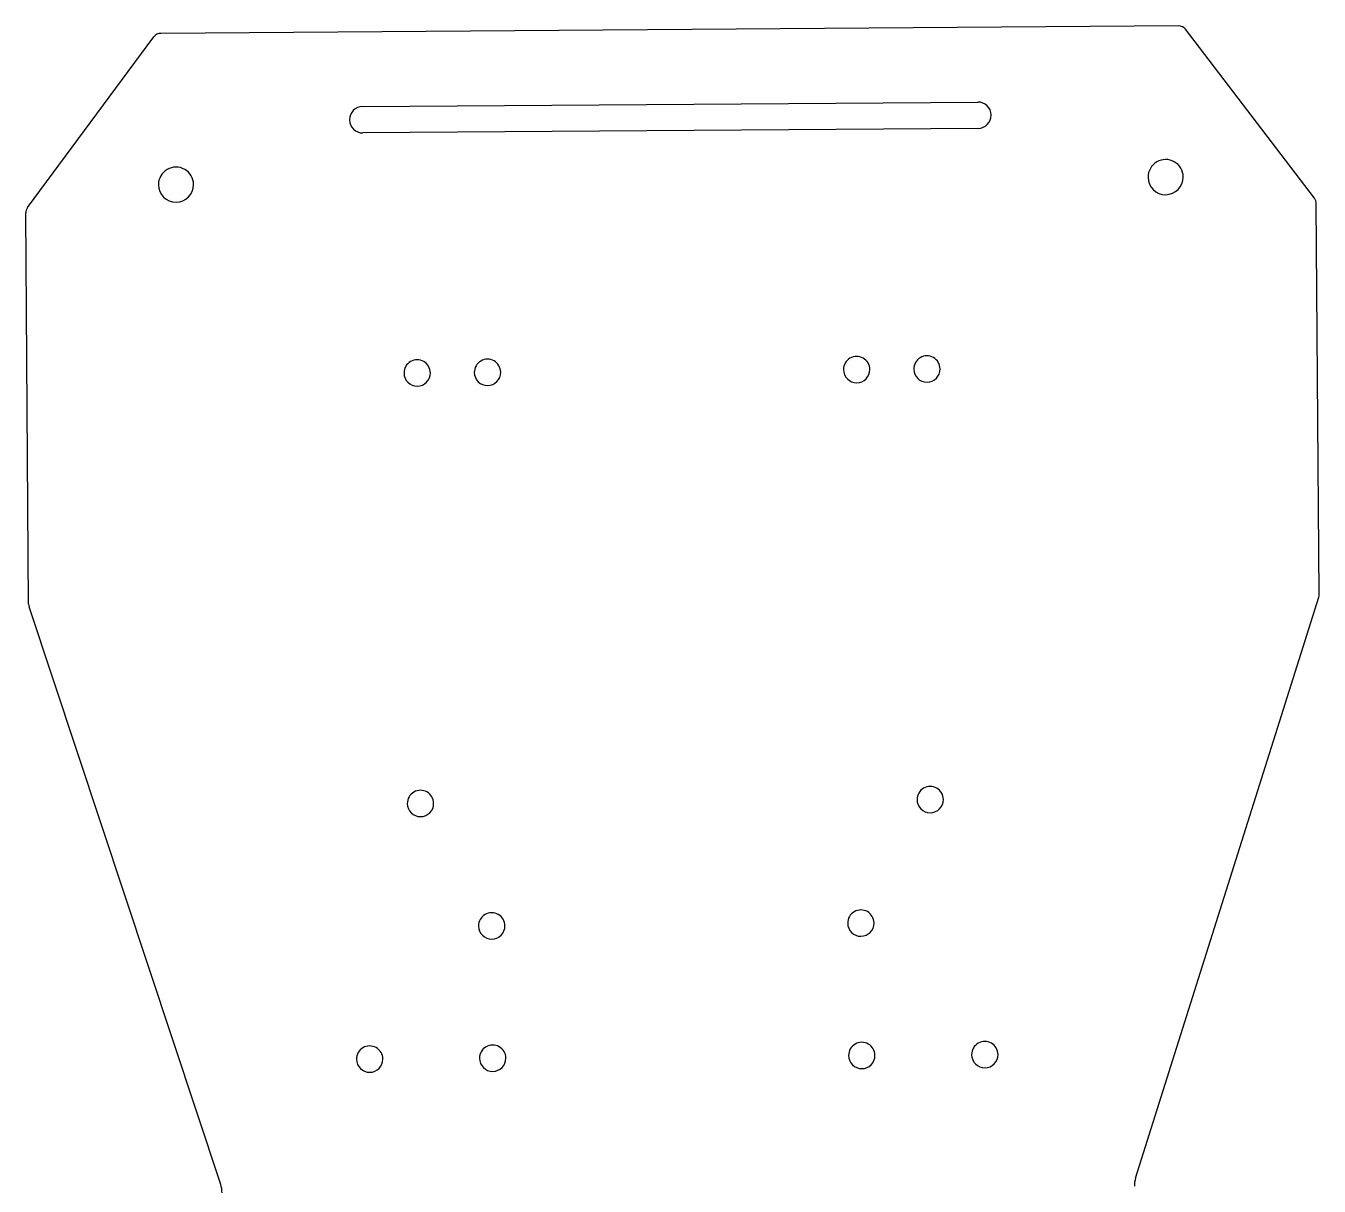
# Model space of a CAD drawing. Header units: millimetres. Extents: x 0 to 1189, y 0 to 841.
# Drawn here: x 463.9 to 522.7, y 455.7 to 508.5 of the extents above; entities that cross this region are included whole.
import ezdxf

# ---------------------------------------------------------------- set-up
doc = ezdxf.new("R2010")
doc.units = ezdxf.units.MM

msp = doc.modelspace()

# ---------------------------------------------------------------- linework, layer by layer
at = {"color": 7, "linetype": 'Continuous', "lineweight": 25}
for p, q in [((463.957, 500.236), (469.699, 508.007)), ((516.339, 508.511), (470.018, 508.169)), ((522.519, 500.664), (516.66, 508.353)), ((479.204, 504.837), (507.203, 505.043)), ((507.212, 503.843), (479.213, 503.637)), ((522.737, 482.622), (522.601, 500.425)), ((464.004, 482.19), (463.878, 499.995)), ((472.746, 455.758), (464.025, 482.067)), ((514.384, 456.06), (522.719, 482.499))]:
    msp.add_line(p, q, dxfattribs=at)
for centre, radius, start, end in [((470.021, 507.769), 0.4, 90.4223, 143.53689), ((516.342, 508.111), 0.4, 37.3077, 90.4223), ((507.208, 504.443), 0.6, 0.43781, 90.4223), ((479.209, 504.237), 0.6, 90.45331, 270.4223), ((507.208, 504.443), 0.6, 270.45331, 0.43781), ((470.711, 501.282), 0.8, 0.43781, 180.43781), ((515.752, 501.626), 0.8, 0.43781, 180.43781), ((515.752, 501.626), 0.8, 180.43781, 0.43781), ((470.711, 501.282), 0.8, 180.43781, 0.43781), ((522.201, 500.422), 0.4, 0.43781, 37.3077), ((464.278, 499.998), 0.4, 143.53689, 180.40548), ((481.688, 492.711), 0.6, 0.43781, 180.43781), ((484.888, 492.736), 0.6, 0.43781, 180.43781), ((501.688, 492.864), 0.6, 0.43781, 180.43781), ((504.888, 492.888), 0.6, 0.43781, 180.43781), ((481.688, 492.711), 0.6, 180.43781, 0.43781), ((484.888, 492.736), 0.6, 180.43781, 0.43781), ((501.688, 492.864), 0.6, 180.43781, 0.43781), ((504.888, 492.888), 0.6, 180.43781, 0.43781), ((464.404, 482.193), 0.4, 180.40548, 198.3408), ((522.337, 482.619), 0.4, 342.50248, 0.43781), ((505.037, 473.289), 0.6, 0.43781, 180.43781), ((481.838, 473.112), 0.6, 0.43781, 180.43781), ((505.037, 473.289), 0.6, 180.43781, 0.43781), ((481.838, 473.112), 0.6, 180.43781, 0.43781), ((485.081, 467.536), 0.6, 0.43781, 180.43781), ((501.88, 467.665), 0.6, 0.43781, 180.43781), ((485.081, 467.536), 0.6, 180.43781, 0.43781), ((501.88, 467.665), 0.6, 180.43781, 0.43781), ((479.524, 461.473), 0.6, 0.43781, 180.43781), ((485.124, 461.515), 0.6, 0.43781, 180.43781), ((501.923, 461.639), 0.6, 0.43781, 180.43781), ((507.523, 461.68), 0.6, 0.43781, 180.43781), ((479.524, 461.473), 0.6, 180.43781, 0.43781), ((485.124, 461.515), 0.6, 180.43781, 0.43781), ((501.923, 461.639), 0.6, 180.43781, 0.43781), ((507.523, 461.68), 0.6, 180.43781, 0.43781), ((471.607, 455.38), 1.2, 0.43781, 18.3408), ((515.528, 455.699), 1.2, 162.50248, 180.43781)]:
    msp.add_arc(centre, radius, start, end, dxfattribs=at)

doc.saveas('drawing.dxf')
